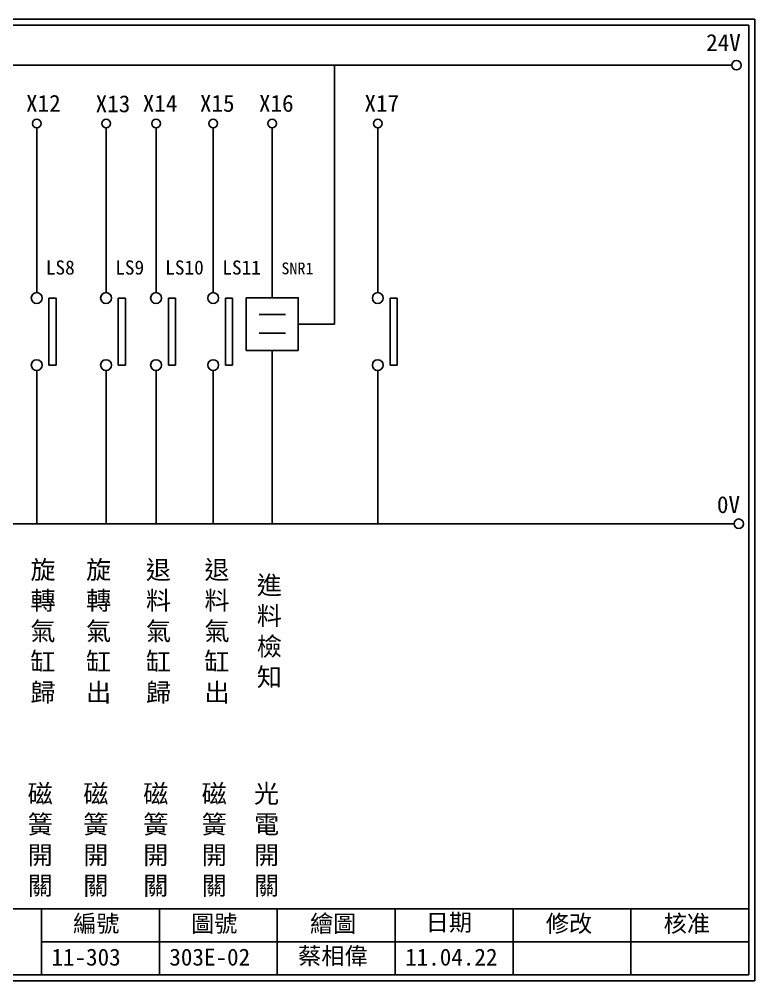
# Model space of a CAD drawing. Extents: x 325 to 612, y 3 to 207.
# Drawn here: x 456.4 to 612.3, y 3 to 207 of the extents above; entities that cross this region are included whole.
import ezdxf

# ---------------------------------------------------------------- set-up
doc = ezdxf.new("R2010")
doc.units = 0
doc.layers.get('0').update_dxf_attribs({"linetype": 'CONTINUOUS'})
doc.layers.add('圖框層', color=7, linetype='CONTINUOUS')
doc.layers.add('標尺寸層', color=3, linetype='CONTINUOUS')
doc.styles.add('CNS', font='romanc.shx', dxfattribs={"bigfont": 'chineset.shx'})
doc.styles.add('STSL', font='KAIU.TTF')

msp = doc.modelspace()

# ---------------------------------------------------------------- linework, layer by layer
for p, q in [((523.23, 142.31), (523.23, 197.22)), ((510.01, 147.89), (510.01, 183.91)), ((464.17, 147.83), (462.66, 147.83)), ((478.88, 147.83), (477.37, 147.83)), ((489.48, 147.83), (487.98, 147.83)), ((501.59, 147.83), (500.09, 147.83)), ((536.49, 147.83), (534.98, 147.83)), ((515.52, 142.31), (523.23, 142.31)), ((510.01, 136.73), (510.01, 99.96)), ((464.17, 133.6), (462.66, 133.6)), ((478.88, 133.6), (477.37, 133.6)), ((489.48, 133.6), (487.98, 133.6)), ((501.59, 133.6), (500.09, 133.6)), ((536.49, 133.6), (534.98, 133.6))]:
    msp.add_line(p, q)
msp.add_lwpolyline([(504.49, 147.89), (515.52, 147.89), (515.52, 136.73), (504.49, 136.73)], close=True)
for centre in [(608.44, 197.22), (608.92, 99.96)]:
    msp.add_circle(centre, 1)
at = {"layer": '圖框層', "color": 7}
for p, q in [((612.32, 206.97), (325.32, 206.97)), ((612.32, 3), (612.32, 206.97)), ((611.07, 205.72), (326.57, 205.72)), ((611.07, 4.25), (611.07, 205.72)), ((326.57, 18.25), (611.07, 18.25)), ((461.07, 4.25), (461.07, 18.25)), ((486.07, 4.25), (486.07, 18.25)), ((511.07, 4.25), (511.07, 18.25)), ((536.07, 4.25), (536.07, 18.25)), ((561.07, 4.25), (561.07, 18.25)), ((586.07, 4.25), (586.07, 18.25)), ((461.07, 11.25), (611.07, 11.25)), ((326.57, 4.25), (611.07, 4.25)), ((325.32, 3), (612.32, 3))]:
    msp.add_line(p, q, dxfattribs=at)
at = {"layer": '標尺寸層', "color": 7}
for p, q in [((329.84, 197.22), (607.44, 197.22)), ((460.06, 183.91), (460.06, 148.99)), ((474.77, 183.91), (474.77, 148.99)), ((485.37, 183.91), (485.37, 148.99)), ((497.49, 183.91), (497.49, 148.99)), ((532.38, 183.91), (532.38, 148.99)), ((462.66, 133.6), (462.66, 147.83)), ((464.17, 133.6), (464.17, 147.83)), ((477.37, 133.6), (477.37, 147.83)), ((478.88, 133.6), (478.88, 147.83)), ((487.98, 133.6), (487.98, 147.83)), ((489.48, 133.6), (489.48, 147.83)), ((500.09, 133.6), (500.09, 147.83)), ((501.59, 133.6), (501.59, 147.83)), ((534.98, 133.6), (534.98, 147.83)), ((536.49, 133.6), (536.49, 147.83)), ((507.25, 144.34), (512.81, 144.34)), ((507.25, 140.37), (512.81, 140.37)), ((460.06, 132.46), (460.06, 99.96)), ((460.06, 132.45), (460.06, 99.96)), ((474.77, 132.46), (474.77, 99.96)), ((474.77, 132.45), (474.77, 99.96)), ((485.37, 132.46), (485.37, 99.96)), ((485.37, 132.45), (485.37, 99.96)), ((497.49, 132.46), (497.49, 99.96)), ((497.49, 132.45), (497.49, 99.96)), ((532.38, 132.46), (532.38, 99.96)), ((532.38, 132.45), (532.38, 99.96)), ((330.05, 99.96), (607.92, 99.96))]:
    msp.add_line(p, q, dxfattribs=at)
for centre, radius in [((460.06, 184.83), 0.92), ((460.06, 184.83), 0.92), ((474.77, 184.83), 0.92), ((485.37, 184.83), 0.92), ((497.49, 184.83), 0.92), ((510.01, 184.83), 0.92), ((532.38, 184.83), 0.92), ((460.06, 147.83), 1.15), ((474.77, 147.83), 1.15), ((485.37, 147.83), 1.15), ((497.49, 147.83), 1.15), ((532.38, 147.83), 1.15), ((460.06, 133.6), 1.15), ((474.77, 133.6), 1.15), ((485.37, 133.6), 1.15), ((497.49, 133.6), 1.15), ((532.38, 133.6), 1.15)]:
    msp.add_circle(centre, radius, dxfattribs=at)

# ---------------------------------------------------------------- texts
at = {"layer": '圖框層', "color": 4, "style": 'STSL'}
for s, height, p in [('24V', 3.6, (602, 200.22)), ('X12', 3.6, (457.8, 187.33)), ('X13', 3.6, (472.56, 187.24)), ('X14', 3.6, (482.55, 187.33)), ('X15', 3.6, (494.67, 187.33)), ('X16', 3.6, (507.19, 187.33)), ('X17', 3.6, (529.56, 187.33)), ('LS8', 3, (462, 152.8)), ('LS9', 3, (476.72, 152.8)), ('LS10', 3, (487.32, 152.8)), ('LS11', 3, (499.43, 152.8)), ('SNR1', 2.5, (511.95, 152.86)), ('0V', 3.6, (604.3, 102.2)), ('編號', 3.6, (467.78, 13.34)), ('圖號', 3.6, (492.78, 13.34)), ('繪圖', 3.6, (518.01, 13.34)), ('日期', 3.6, (542.54, 13.59)), ('修改', 3.6, (568.01, 13.34)), ('核准', 3.6, (593.01, 13.34)), ('蔡相偉', 3.6, (515.5, 6.47)), ('11-303', 3.6, (463.18, 6.22)), ('303E-02', 3.6, (488.18, 6.22)), ('11.04.22', 3.6, (538.18, 6.22))]:
    msp.add_text(s, height=height, dxfattribs=at).set_placement(p)
at = {"layer": '標尺寸層', "color": 7, "char_height": 3.9, "width": 4.9608, "attachment_point": 5, "style": 'CNS'}
for s, insert in [('{\\fDFKai-SB|b0|i0|c136|p65;旋轉氣缸歸}', (461.39, 76.97)), ('{\\fDFKai-SB|b0|i0|c136|p65;旋轉氣缸出}', (473.19, 76.97)), ('{\\fDFKai-SB|b0|i0|c136|p65;退料氣缸歸}', (485.89, 76.97)), ('{\\fDFKai-SB|b0|i0|c136|p65;退料氣缸出}', (498.29, 76.97)), ('{\\fDFKai-SB|b0|i0|c136|p65;進料檢知}', (509.39, 76.97)), ('{\\fDFKai-SB|b0|i0|c136|p65;磁簧開關}', (460.81, 32.72)), ('{\\fDFKai-SB|b0|i0|c136|p65;磁簧開關}', (472.6, 32.72)), ('{\\fDFKai-SB|b0|i0|c136|p65;磁簧開關}', (485.31, 32.72)), ('{\\fDFKai-SB|b0|i0|c136|p65;磁簧開關}', (497.71, 32.72)), ('{\\fDFKai-SB|b0|i0|c136|p65;光電開關}', (508.8, 32.72))]:
    msp.add_mtext(s, dxfattribs=dict(at, insert=insert))

doc.saveas('drawing.dxf')
